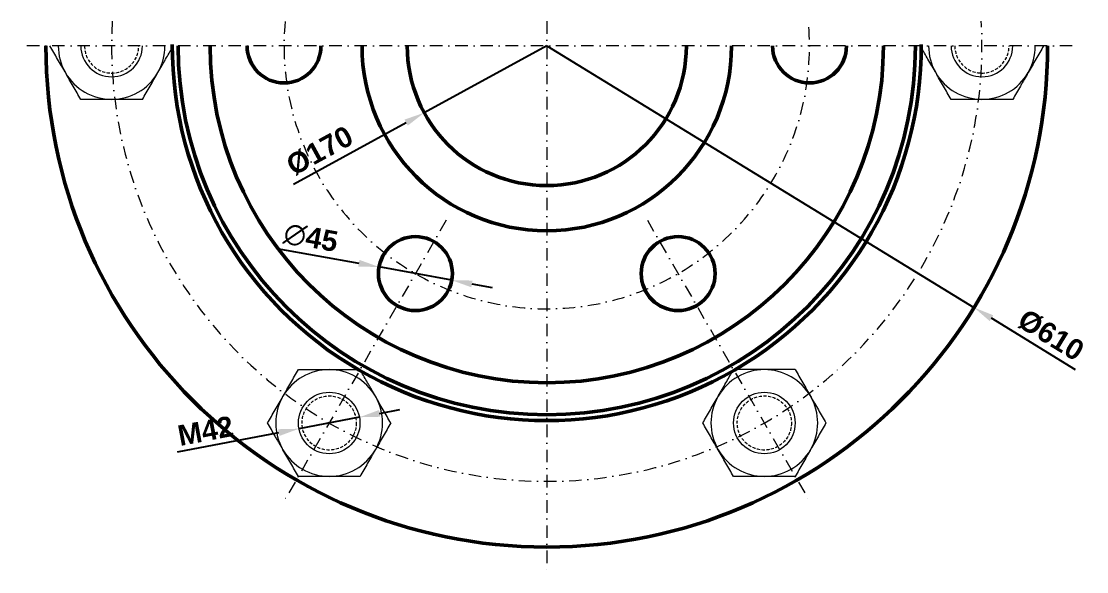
# Model space of a CAD drawing. Header units: millimetres. Extents: x 14703 to 23520, y 175 to 1762.
# Drawn here: x 22748 to 23397, y 441 to 776 of the extents above; entities that cross this region are included whole.
import ezdxf

# ---------------------------------------------------------------- set-up
doc = ezdxf.new("R2010")
doc.units = ezdxf.units.MM
doc.header["$LTSCALE"] = 0.3
doc.linetypes.add('DASHDOTX2', pattern=[50.8, 25.4, -12.7, 0, -12.7])
doc.linetypes.add('HIDDEN', pattern=[9.525, 6.35, -3.175])
for name, color, linetype, lineweight in [('Contorno', 5, 'Continuous', 50), ('cotas', 7, 'Continuous', 9), ('Linha de Centro', 46, 'DASHDOTX2', 9)]:
    doc.layers.add(name, color=color, linetype=linetype, lineweight=lineweight)
doc.styles.add('Cotas', font='')
doc.styles.get('Cotas').set_extended_font_data('Arial', bold=True)
doc.dimstyles.new('Cotas', dxfattribs={"dimscale": 0, "dimtxt": 2.5, "dimasz": 2.5, "dimexe": 1.25, "dimexo": 2, "dimtad": 1, "dimtxsty": 'Cotas', "dimcen": 2.5, "dimclrt": 102, "dimadec": 0, "dimazin": 0, "dimtfac": 1, "dimtmove": 0, "dimatfit": 3, "dimfxl": 1, "dimarcsym": 0})

# ---------------------------------------------------------------- blocks, each defined once
blk = doc.blocks.new('*D68')
at = {"layer": 'cotas', "color": 0, "lineweight": -2, "transparency": 16777216}
for p, q in [((23068.02, 760.57), (23328.18, 601.38)), ((23390.08, 563.51), (23338.85, 594.86))]:
    blk.add_line(p, q, dxfattribs=at)
at = {"layer": 'cotas', "color": 0, "transparency": 16777216}
blk.add_solid([(23339.93, 596.64), (23337.76, 593.08), (23328.18, 601.38)], dxfattribs=at)
at = {"layer": 'Defpoints', "color": 0, "transparency": 16777216}
for p in [(23068.02, 760.57), (23328.18, 601.38)]:
    blk.add_point(p, dxfattribs=at)
at = {"layer": 'cotas', "color": 102, "transparency": 16777216, "insert": (23375.03, 584.47), "char_height": 12.5, "attachment_point": 5, "rotation": 328.53794, "style": 'Cotas'}
blk.add_mtext('%%C610', dxfattribs=at)
blk = doc.blocks.new('*D69')
at = {"layer": 'cotas', "color": 0, "lineweight": -2, "transparency": 16777216}
for p, q in [((23068.02, 760.57), (22993.38, 719.92)), ((22913.7, 676.52), (22982.4, 713.94))]:
    blk.add_line(p, q, dxfattribs=at)
at = {"layer": 'cotas', "color": 0, "transparency": 16777216}
blk.add_solid([(22981.4, 715.77), (22983.4, 712.11), (22993.38, 719.92)], dxfattribs=at)
at = {"layer": 'Defpoints', "color": 0, "transparency": 16777216}
for p in [(23068.02, 760.57), (22993.38, 719.92)]:
    blk.add_point(p, dxfattribs=at)
at = {"layer": 'cotas', "color": 102, "transparency": 16777216, "insert": (22929.8, 696.7), "char_height": 12.5, "attachment_point": 5, "rotation": 28.57512, "style": 'Cotas'}
blk.add_mtext('%%C170', dxfattribs=at)
blk = doc.blocks.new('*D73')
at = {"layer": 'cotas', "color": 0, "lineweight": -2, "transparency": 16777216}
for p, q in [((22903.72, 637.39), (22953.59, 628.29)), ((23010.16, 617.97), (22965.89, 626.05)), ((23022.45, 615.73), (23034.75, 613.49))]:
    blk.add_line(p, q, dxfattribs=at)
at = {"layer": 'cotas', "color": 0, "transparency": 16777216}
for points in [[(22953.97, 630.34), (22953.22, 626.24), (22965.89, 626.05)], [(23022.83, 617.78), (23022.08, 613.68), (23010.16, 617.97)]]:
    blk.add_solid(points, dxfattribs=at)
at = {"layer": 'Defpoints', "color": 0, "transparency": 16777216}
for p in [(22965.89, 626.05), (23010.16, 617.97)]:
    blk.add_point(p, dxfattribs=at)
at = {"layer": 'cotas', "color": 102, "transparency": 16777216, "insert": (22924.31, 643.82), "char_height": 12.5, "attachment_point": 5, "rotation": 349.66234, "style": 'Cotas'}
blk.add_mtext('∅45', dxfattribs=at)
blk = doc.blocks.new('*D74')
at = {"layer": 'cotas', "color": 0, "lineweight": -2, "transparency": 16777216}
for p, q in [((22966.22, 536.91), (22978.5, 539.24)), ((22953.94, 534.58), (22917.1, 527.58)), ((22843.24, 513.55), (22904.82, 525.24))]:
    blk.add_line(p, q, dxfattribs=at)
at = {"layer": 'cotas', "color": 0, "transparency": 16777216}
for points in [[(22965.84, 538.96), (22966.61, 534.86), (22953.94, 534.58)], [(22904.43, 527.29), (22905.21, 523.2), (22917.1, 527.58)]]:
    blk.add_solid(points, dxfattribs=at)
at = {"layer": 'Defpoints', "color": 0, "transparency": 16777216}
for p in [(22953.94, 534.58), (22917.1, 527.58)]:
    blk.add_point(p, dxfattribs=at)
at = {"layer": 'cotas', "color": 102, "transparency": 16777216, "insert": (22860.21, 526.34), "char_height": 12.5, "attachment_point": 5, "rotation": 10.75551, "style": 'Cotas'}
blk.add_mtext('M42', dxfattribs=at)

msp = doc.modelspace()

# ---------------------------------------------------------------- linework, layer by layer
at = {"layer": 'Contorno'}
for centre in [(22988.023, 622.009), (23148.023, 622.009)]:
    msp.add_circle(centre, 22.5, dxfattribs=at)
at = {"layer": 'Contorno', "linetype": 'Continuous', "lineweight": 15}
for centre in [(22935.523, 531.077), (23200.523, 531.077)]:
    msp.add_circle(centre, 18.75, dxfattribs=at)
at = {"layer": 'Contorno', "color": 251, "linetype": 'HIDDEN', "lineweight": 9, "true_color": 0x636466}
for centre in [(22935.523, 531.077), (23200.523, 531.077)]:
    msp.add_circle(centre, 16.5, dxfattribs=at)
at = {"layer": 'Contorno'}
for centre, radius, start, end in [((23068.023, 760.573), 305, 180, 0), ((23068.023, 760.573), 228.035, 179.75595, 0.24405), ((23068.023, 760.573), 224.499, 180, 0), ((23068.023, 760.573), 205, 180, 0), ((22908.023, 760.573), 22.5, 180, 0), ((23068.023, 760.573), 112.5, 180, 0), ((23068.023, 760.573), 85, 180, 0), ((23228.023, 760.573), 22.5, 180, 0)]:
    msp.add_arc(centre, radius, start, end, dxfattribs=at)
at = {"layer": 'Contorno', "linetype": 'Continuous', "lineweight": 15}
for centre, radius, start, end in [((22803.023, 760.573), 32.5, 180, 210), ((22803.023, 760.573), 18.75, 180, 0), ((22803.023, 760.573), 32.5, 330, 0), ((23333.023, 760.573), 32.5, 180, 210), ((23333.023, 760.573), 18.75, 180, 0), ((23333.023, 760.573), 32.5, 330, 0), ((22803.023, 760.573), 32.5, 210, 270), ((22803.023, 760.573), 32.5, 270, 330), ((23333.023, 760.573), 32.5, 210, 270), ((23333.023, 760.573), 32.5, 270, 330), ((22935.523, 531.077), 32.5, 90, 150), ((22935.523, 531.077), 32.5, 30, 90), ((23200.523, 531.077), 32.5, 90, 150), ((23200.523, 531.077), 32.5, 30, 90), ((22935.523, 531.077), 32.5, 150, 210), ((22935.523, 531.077), 32.5, 330, 30), ((23200.523, 531.077), 32.5, 150, 210), ((23200.523, 531.077), 32.5, 330, 30), ((22935.523, 531.077), 32.5, 210, 270), ((22935.523, 531.077), 32.5, 270, 330), ((23200.523, 531.077), 32.5, 210, 270), ((23200.523, 531.077), 32.5, 270, 330)]:
    msp.add_arc(centre, radius, start, end, dxfattribs=at)
at = {"layer": 'Contorno', "color": 251, "linetype": 'HIDDEN', "lineweight": 9, "true_color": 0x636466}
for centre in [(22803.023, 760.573), (23333.023, 760.573)]:
    msp.add_arc(centre, 16.5, 180, 0, dxfattribs=at)
at = {"layer": 'Contorno', "linetype": 'Continuous', "lineweight": 15}
for points, knots in [([(22774.877, 744.323), (22774.479, 745.013), (22774.079, 745.706), (22773.283, 747.085), (22772.886, 747.773), (22771.699, 749.828), (22770.913, 751.189), (22768.57, 755.248), (22767.026, 757.922), (22765.495, 760.573)], [0, 0, 0, 0, 0.125, 0.125, 0.25, 0.25, 0.5, 0.5, 1, 1, 1, 1]), ([(22831.169, 744.323), (22831.962, 745.697), (22832.758, 747.075), (22833.955, 749.149), (22834.353, 749.839), (22835.145, 751.21), (22835.538, 751.891), (22837.304, 754.95), (22838.655, 757.29), (22839.99, 759.602)], [0, 0, 0, 0, 0.25, 0.25, 0.375, 0.375, 0.5, 0.5, 0.93849057, 0.93849057, 0.93849057, 0.93849057]), ([(23304.877, 744.323), (23304.479, 745.013), (23304.079, 745.706), (23303.283, 747.085), (23302.886, 747.773), (23301.699, 749.828), (23300.913, 751.189), (23298.76, 754.918), (23297.403, 757.269), (23296.056, 759.602)], [0, 0, 0, 0, 0.125, 0.125, 0.25, 0.25, 0.5, 0.5, 0.93901275, 0.93901275, 0.93901275, 0.93901275]), ([(23370.551, 760.573), (23369.788, 759.252), (23369.018, 757.918), (23367.46, 755.22), (23366.679, 753.867), (23364.329, 749.797), (23362.754, 747.069), (23361.169, 744.323)], [0, 0, 0, 0, 0.25, 0.25, 0.5, 0.5, 1, 1, 1, 1]), ([(22784.259, 728.073), (22782.724, 730.732), (22781.178, 733.409), (22778.054, 738.821), (22776.476, 741.555), (22774.877, 744.323)], [0, 0, 0, 0, 0.5, 0.5, 1, 1, 1, 1]), ([(22821.787, 728.073), (22822.55, 729.395), (22823.32, 730.728), (22824.877, 733.426), (22825.659, 734.78), (22828.008, 738.849), (22829.583, 741.577), (22831.169, 744.323)], [0, 0, 0, 0, 0.25, 0.25, 0.5, 0.5, 1, 1, 1, 1]), ([(23314.259, 728.073), (23312.724, 730.732), (23311.178, 733.409), (23308.054, 738.821), (23306.476, 741.555), (23304.877, 744.323)], [0, 0, 0, 0, 0.5, 0.5, 1, 1, 1, 1]), ([(23361.169, 744.323), (23360.376, 742.949), (23359.58, 741.571), (23358.383, 739.497), (23357.984, 738.808), (23357.193, 737.437), (23356.799, 736.755), (23354.841, 733.363), (23353.304, 730.701), (23351.787, 728.073)], [0, 0, 0, 0, 0.25, 0.25, 0.375, 0.375, 0.5, 0.5, 1, 1, 1, 1]), ([(22803.023, 728.073), (22802.227, 728.073), (22801.427, 728.073), (22799.834, 728.073), (22799.04, 728.073), (22796.667, 728.073), (22795.095, 728.073), (22790.408, 728.073), (22787.321, 728.073), (22784.259, 728.073)], [0, 0, 0, 0, 0.125, 0.125, 0.25, 0.25, 0.5, 0.5, 1, 1, 1, 1]), ([(22821.787, 728.073), (22818.717, 728.073), (22815.625, 728.073), (22809.377, 728.073), (22806.22, 728.073), (22803.023, 728.073)], [0, 0, 0, 0, 0.5, 0.5, 1, 1, 1, 1]), ([(23333.023, 728.073), (23332.227, 728.073), (23331.427, 728.073), (23329.834, 728.073), (23329.04, 728.073), (23326.667, 728.073), (23325.095, 728.073), (23320.408, 728.073), (23317.321, 728.073), (23314.259, 728.073)], [0, 0, 0, 0, 0.125, 0.125, 0.25, 0.25, 0.5, 0.5, 1, 1, 1, 1]), ([(23351.787, 728.073), (23348.717, 728.073), (23345.625, 728.073), (23339.377, 728.073), (23336.22, 728.073), (23333.023, 728.073)], [0, 0, 0, 0, 0.5, 0.5, 1, 1, 1, 1]), ([(22907.377, 547.327), (22907.775, 548.016), (22908.175, 548.709), (22908.972, 550.089), (22909.369, 550.776), (22910.555, 552.831), (22911.341, 554.192), (22913.685, 558.251), (22915.228, 560.925), (22916.759, 563.577)], [0, 0, 0, 0, 0.125, 0.125, 0.25, 0.25, 0.5, 0.5, 1, 1, 1, 1]), ([(22916.759, 563.577), (22919.829, 563.577), (22922.921, 563.577), (22929.169, 563.577), (22932.326, 563.577), (22935.523, 563.577)], [0, 0, 0, 0, 0.5, 0.5, 1, 1, 1, 1]), ([(22935.523, 563.577), (22936.319, 563.577), (22937.119, 563.577), (22938.712, 563.577), (22939.506, 563.577), (22941.879, 563.577), (22943.451, 563.577), (22947.757, 563.577), (22950.471, 563.577), (22953.165, 563.577)], [0, 0, 0, 0, 0.125, 0.125, 0.25, 0.25, 0.5, 0.5, 0.93901275, 0.93901275, 0.93901275, 0.93901275]), ([(22963.669, 547.327), (22962.876, 548.7), (22962.08, 550.079), (22960.883, 552.152), (22960.484, 552.842), (22959.693, 554.213), (22959.299, 554.895), (22957.534, 557.953), (22956.183, 560.293), (22954.848, 562.605)], [0, 0, 0, 0, 0.25, 0.25, 0.375, 0.375, 0.5, 0.5, 0.93849057, 0.93849057, 0.93849057, 0.93849057]), ([(23172.377, 547.327), (23172.775, 548.016), (23173.175, 548.709), (23173.972, 550.089), (23174.369, 550.776), (23175.555, 552.831), (23176.341, 554.192), (23178.494, 557.921), (23179.851, 560.272), (23181.198, 562.605)], [0, 0, 0, 0, 0.125, 0.125, 0.25, 0.25, 0.5, 0.5, 0.93901275, 0.93901275, 0.93901275, 0.93901275]), ([(23200.523, 563.577), (23198.937, 563.577), (23197.345, 563.577), (23194.951, 563.577), (23194.154, 563.577), (23192.571, 563.577), (23191.784, 563.577), (23188.253, 563.577), (23185.55, 563.577), (23182.881, 563.577)], [0, 0, 0, 0, 0.25, 0.25, 0.375, 0.375, 0.5, 0.5, 0.93849057, 0.93849057, 0.93849057, 0.93849057]), ([(23219.287, 563.577), (23217.761, 563.577), (23216.221, 563.577), (23213.106, 563.577), (23211.543, 563.577), (23206.844, 563.577), (23203.694, 563.577), (23200.523, 563.577)], [0, 0, 0, 0, 0.25, 0.25, 0.5, 0.5, 1, 1, 1, 1]), ([(23219.287, 563.577), (23220.822, 560.918), (23222.368, 558.241), (23225.492, 552.829), (23227.07, 550.095), (23228.669, 547.327)], [0, 0, 0, 0, 0.5, 0.5, 1, 1, 1, 1]), ([(22897.995, 531.077), (22899.53, 533.735), (22901.076, 536.413), (22904.2, 541.824), (22905.779, 544.558), (22907.377, 547.327)], [0, 0, 0, 0, 0.5, 0.5, 1, 1, 1, 1]), ([(22973.051, 531.077), (22972.288, 532.398), (22971.518, 533.732), (22969.96, 536.43), (22969.179, 537.783), (22966.829, 541.852), (22965.254, 544.581), (22963.669, 547.327)], [0, 0, 0, 0, 0.25, 0.25, 0.5, 0.5, 1, 1, 1, 1]), ([(23162.995, 531.077), (23164.53, 533.735), (23166.076, 536.413), (23169.2, 541.824), (23170.779, 544.558), (23172.377, 547.327)], [0, 0, 0, 0, 0.5, 0.5, 1, 1, 1, 1]), ([(23228.669, 547.327), (23229.067, 546.637), (23229.467, 545.944), (23230.264, 544.564), (23230.66, 543.877), (23231.847, 541.822), (23232.633, 540.461), (23234.976, 536.402), (23236.52, 533.728), (23238.051, 531.077)], [0, 0, 0, 0, 0.125, 0.125, 0.25, 0.25, 0.5, 0.5, 1, 1, 1, 1]), ([(22907.377, 514.827), (22906.584, 516.2), (22905.788, 517.579), (22904.591, 519.652), (22904.193, 520.342), (22903.401, 521.713), (22903.008, 522.395), (22901.049, 525.787), (22899.512, 528.449), (22897.995, 531.077)], [0, 0, 0, 0, 0.25, 0.25, 0.375, 0.375, 0.5, 0.5, 1, 1, 1, 1]), ([(22973.051, 531.077), (22971.516, 528.418), (22969.97, 525.741), (22966.846, 520.329), (22965.267, 517.595), (22963.669, 514.827)], [0, 0, 0, 0, 0.5, 0.5, 1, 1, 1, 1]), ([(23172.377, 514.827), (23171.979, 515.516), (23171.579, 516.209), (23170.783, 517.589), (23170.386, 518.276), (23169.199, 520.331), (23168.413, 521.692), (23166.07, 525.751), (23164.526, 528.425), (23162.995, 531.077)], [0, 0, 0, 0, 0.125, 0.125, 0.25, 0.25, 0.5, 0.5, 1, 1, 1, 1]), ([(23238.051, 531.077), (23236.516, 528.418), (23234.97, 525.741), (23231.846, 520.329), (23230.267, 517.595), (23228.669, 514.827)], [0, 0, 0, 0, 0.5, 0.5, 1, 1, 1, 1]), ([(22916.759, 498.577), (22915.996, 499.898), (22915.226, 501.232), (22913.669, 503.93), (22912.887, 505.283), (22910.538, 509.352), (22908.963, 512.081), (22907.377, 514.827)], [0, 0, 0, 0, 0.25, 0.25, 0.5, 0.5, 1, 1, 1, 1]), ([(22963.669, 514.827), (22963.271, 514.137), (22962.871, 513.444), (22962.074, 512.064), (22961.677, 511.377), (22960.491, 509.322), (22959.705, 507.961), (22957.362, 503.902), (22955.818, 501.228), (22954.287, 498.577)], [0, 0, 0, 0, 0.125, 0.125, 0.25, 0.25, 0.5, 0.5, 1, 1, 1, 1]), ([(23181.759, 498.577), (23180.224, 501.235), (23178.678, 503.913), (23175.554, 509.324), (23173.976, 512.058), (23172.377, 514.827)], [0, 0, 0, 0, 0.5, 0.5, 1, 1, 1, 1]), ([(23228.669, 514.827), (23228.271, 514.137), (23227.871, 513.444), (23227.074, 512.064), (23226.677, 511.377), (23225.491, 509.322), (23224.705, 507.961), (23222.362, 503.902), (23220.818, 501.228), (23219.287, 498.577)], [0, 0, 0, 0, 0.125, 0.125, 0.25, 0.25, 0.5, 0.5, 1, 1, 1, 1]), ([(22935.523, 498.577), (22934.727, 498.577), (22933.927, 498.577), (22932.334, 498.577), (22931.54, 498.577), (22929.167, 498.577), (22927.595, 498.577), (22922.908, 498.577), (22919.821, 498.577), (22916.759, 498.577)], [0, 0, 0, 0, 0.125, 0.125, 0.25, 0.25, 0.5, 0.5, 1, 1, 1, 1]), ([(22954.287, 498.577), (22951.217, 498.577), (22948.125, 498.577), (22941.877, 498.577), (22938.72, 498.577), (22935.523, 498.577)], [0, 0, 0, 0, 0.5, 0.5, 1, 1, 1, 1]), ([(23200.523, 498.577), (23198.937, 498.577), (23197.345, 498.577), (23194.951, 498.577), (23194.154, 498.577), (23192.571, 498.577), (23191.784, 498.577), (23187.867, 498.577), (23184.793, 498.577), (23181.759, 498.577)], [0, 0, 0, 0, 0.25, 0.25, 0.375, 0.375, 0.5, 0.5, 1, 1, 1, 1]), ([(23219.287, 498.577), (23217.761, 498.577), (23216.221, 498.577), (23213.106, 498.577), (23211.543, 498.577), (23206.844, 498.577), (23203.694, 498.577), (23200.523, 498.577)], [0, 0, 0, 0, 0.25, 0.25, 0.5, 0.5, 1, 1, 1, 1])]:
    msp.add_open_spline(points, degree=3, knots=knots, dxfattribs=at)
at = {"layer": 'Linha de Centro'}
for p, q in [((23068.023, 775.573), (23068.023, 440.573)), ((23388.023, 760.573), (22748.023, 760.573)), ((23006.773, 654.485), (22908.023, 483.445)), ((23129.273, 654.485), (23228.023, 483.445))]:
    msp.add_line(p, q, dxfattribs=at)
for radius, start, end in [(265, 176.756843, 3.243157), (160, 174.628521, 5.371479)]:
    msp.add_arc((23068.023, 760.573), radius, start, end, dxfattribs=at)

# ---------------------------------------------------------------- dimensions: what is measured, and where the dimension line sits
at = {"layer": 'cotas'}
dim = msp.add_radius_dim(center=(23068.023, 760.573), mpoint=(22993.377, 719.917), text='%%C170', dimstyle='Cotas', override={"dimscale": 5}, dxfattribs=at)
dim.commit()
dim.dimension.update_dxf_attribs({"geometry": '*D69', "text_midpoint": (22934.592, 687.899), "dimtype": 164})
dim = msp.add_radius_dim(center=(23068.023, 760.573), mpoint=(23328.184, 601.383), text='%%C610', dimstyle='Cotas', override={"dimscale": 5}, dxfattribs=at)
dim.commit()
dim.dimension.update_dxf_attribs({"geometry": '*D68', "text_midpoint": (23375.028, 584.47)})
dim = msp.add_diameter_dim_2p(p1=(23010.158, 617.972), p2=(22965.888, 626.047), dimstyle='Cotas', override={"dimscale": 5}, dxfattribs=at)
dim.commit()
dim.dimension.update_dxf_attribs({"geometry": '*D73', "text_midpoint": (22924.307, 643.82)})
dim = msp.add_diameter_dim_2p(p1=(22953.944, 534.576), p2=(22917.102, 527.577), text='M42', dimstyle='Cotas', override={"dimscale": 5}, dxfattribs=at)
dim.commit()
dim.dimension.update_dxf_attribs({"geometry": '*D74', "text_midpoint": (22861.96, 517.103), "dimtype": 163})

doc.saveas('drawing.dxf')
